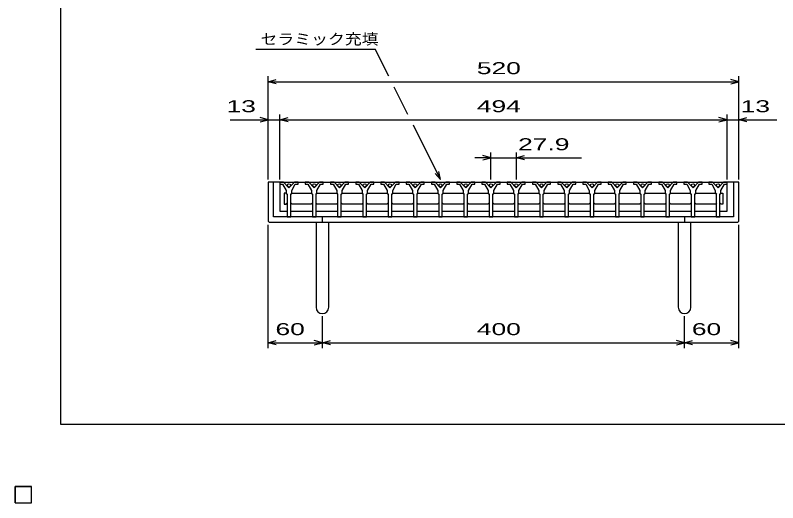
# Model space of a CAD drawing. Units: millimetres, scale not verified. Extents: x -1092 to 1034, y -771 to 635.
# Drawn here: x -1092 to -250, y -771 to -233 of the extents above; entities that cross this region are included whole.
import ezdxf
from ezdxf.enums import TextEntityAlignment as Align

# ---------------------------------------------------------------- set-up
doc = ezdxf.new("R2010")
doc.units = ezdxf.units.MM
doc.header["$LTSCALE"] = 6
for name, color, linetype, lineweight in [('0_2', 150, 'Continuous', 25), ('16', 3, 'Continuous', 25), ('19', 6, 'Continuous', 25), ('22', 2, 'Continuous', 25)]:
    doc.layers.add(name, color=color, linetype=linetype, lineweight=lineweight)
doc.styles.add('ベクトル', font='')
doc.styles.get('ベクトル').set_extended_font_data('ベクトル')

msp = doc.modelspace()

# ---------------------------------------------------------------- linework, layer by layer
at = {"layer": '0_2'}
for p, q in [((-1041.6, -684.6), (-1041.6, 635.4)), ((1034.4, -684.6), (-1041.6, -684.6))]:
    msp.add_line(p, q, dxfattribs=at)
at = {"layer": '16'}
for p, q in [((-799.6, -417.1), (-799.6, -419.1)), ((-795.6, -417.1), (-799.6, -417.1)), ((-799.6, -417.1), (-305.6, -417.1)), ((-799.6, -417.1), (-799.6, -449.1)), ((-799.6, -419.1), (-796.6, -419.1)), ((-796.6, -419.1), (-792.6, -426.1)), ((-789.6, -423.1), (-795.6, -417.1)), ((-783.6, -417.1), (-789.6, -423.1)), ((-786.6, -426.1), (-782.6, -419.1)), ((-779.6, -417.1), (-783.6, -417.1)), ((-782.6, -419.1), (-779.6, -419.1)), ((-779.6, -419.1), (-779.6, -417.1)), ((-771.7, -417.1), (-771.7, -419.1)), ((-767.7, -417.1), (-771.7, -417.1)), ((-771.7, -419.1), (-768.7, -419.1)), ((-768.7, -419.1), (-764.7, -426.1)), ((-761.7, -423.1), (-767.7, -417.1)), ((-755.7, -417.1), (-761.7, -423.1)), ((-758.7, -426.1), (-754.7, -419.1)), ((-751.7, -417.1), (-755.7, -417.1)), ((-754.7, -419.1), (-751.7, -419.1)), ((-751.7, -419.1), (-751.7, -417.1)), ((-743.8, -417.1), (-743.8, -419.1)), ((-739.8, -417.1), (-743.8, -417.1)), ((-743.8, -419.1), (-740.8, -419.1)), ((-740.8, -419.1), (-736.8, -426.1)), ((-733.8, -423.1), (-739.8, -417.1)), ((-727.8, -417.1), (-733.8, -423.1)), ((-730.8, -426.1), (-726.8, -419.1)), ((-723.8, -417.1), (-727.8, -417.1)), ((-726.8, -419.1), (-723.8, -419.1)), ((-723.8, -419.1), (-723.8, -417.1)), ((-715.9, -417.1), (-715.9, -419.1)), ((-711.9, -417.1), (-715.9, -417.1)), ((-715.9, -419.1), (-712.9, -419.1)), ((-712.9, -419.1), (-708.9, -426.1)), ((-705.9, -423.1), (-711.9, -417.1)), ((-699.9, -417.1), (-705.9, -423.1)), ((-702.9, -426.1), (-698.9, -419.1)), ((-695.9, -417.1), (-699.9, -417.1)), ((-698.9, -419.1), (-695.9, -419.1)), ((-695.9, -419.1), (-695.9, -417.1)), ((-688, -417.1), (-688, -419.1)), ((-684, -417.1), (-688, -417.1)), ((-688, -419.1), (-685, -419.1)), ((-685, -419.1), (-681, -426.1)), ((-678, -423.1), (-684, -417.1)), ((-672, -417.1), (-678, -423.1)), ((-675, -426.1), (-671, -419.1)), ((-668, -417.1), (-672, -417.1)), ((-671, -419.1), (-668, -419.1)), ((-668, -419.1), (-668, -417.1)), ((-660.1, -417.1), (-660.1, -419.1)), ((-656.1, -417.1), (-660.1, -417.1)), ((-660.1, -419.1), (-657.1, -419.1)), ((-657.1, -419.1), (-653.1, -426.1)), ((-650.1, -423.1), (-656.1, -417.1)), ((-644.1, -417.1), (-650.1, -423.1)), ((-647.1, -426.1), (-643.1, -419.1)), ((-640.1, -417.1), (-644.1, -417.1)), ((-643.1, -419.1), (-640.1, -419.1)), ((-640.1, -419.1), (-640.1, -417.1)), ((-632.2, -417.1), (-632.2, -419.1)), ((-628.2, -417.1), (-632.2, -417.1)), ((-632.2, -419.1), (-629.2, -419.1)), ((-629.2, -419.1), (-625.2, -426.1)), ((-622.2, -423.1), (-628.2, -417.1)), ((-616.2, -417.1), (-622.2, -423.1)), ((-619.2, -426.1), (-615.2, -419.1)), ((-612.2, -417.1), (-616.2, -417.1)), ((-615.2, -419.1), (-612.2, -419.1)), ((-612.2, -419.1), (-612.2, -417.1)), ((-604.3, -417.1), (-604.3, -419.1)), ((-600.3, -417.1), (-604.3, -417.1)), ((-604.3, -419.1), (-601.3, -419.1)), ((-601.3, -419.1), (-597.3, -426.1)), ((-594.3, -423.1), (-600.3, -417.1)), ((-588.3, -417.1), (-594.3, -423.1)), ((-591.3, -426.1), (-587.3, -419.1)), ((-584.3, -417.1), (-588.3, -417.1)), ((-587.3, -419.1), (-584.3, -419.1)), ((-584.3, -419.1), (-584.3, -417.1)), ((-576.4, -417.1), (-576.4, -419.1)), ((-572.4, -417.1), (-576.4, -417.1)), ((-576.4, -419.1), (-573.4, -419.1)), ((-573.4, -419.1), (-569.4, -426.1)), ((-566.4, -423.1), (-572.4, -417.1)), ((-560.4, -417.1), (-566.4, -423.1)), ((-563.4, -426.1), (-559.4, -419.1)), ((-556.4, -417.1), (-560.4, -417.1)), ((-559.4, -419.1), (-556.4, -419.1)), ((-556.4, -419.1), (-556.4, -417.1)), ((-548.5, -417.1), (-548.5, -419.1)), ((-544.5, -417.1), (-548.5, -417.1)), ((-548.5, -419.1), (-545.5, -419.1)), ((-545.5, -419.1), (-541.5, -426.1)), ((-538.5, -423.1), (-544.5, -417.1)), ((-532.5, -417.1), (-538.5, -423.1)), ((-535.5, -426.1), (-531.5, -419.1)), ((-528.5, -417.1), (-532.5, -417.1)), ((-531.5, -419.1), (-528.5, -419.1)), ((-528.5, -419.1), (-528.5, -417.1)), ((-520.6, -417.1), (-520.6, -419.1)), ((-516.6, -417.1), (-520.6, -417.1)), ((-520.6, -419.1), (-517.6, -419.1)), ((-517.6, -419.1), (-513.6, -426.1)), ((-510.6, -423.1), (-516.6, -417.1)), ((-504.6, -417.1), (-510.6, -423.1)), ((-507.6, -426.1), (-503.6, -419.1)), ((-500.6, -417.1), (-504.6, -417.1)), ((-503.6, -419.1), (-500.6, -419.1)), ((-500.6, -419.1), (-500.6, -417.1)), ((-492.7, -417.1), (-492.7, -419.1)), ((-488.7, -417.1), (-492.7, -417.1)), ((-492.7, -419.1), (-489.7, -419.1)), ((-489.7, -419.1), (-485.7, -426.1)), ((-482.7, -423.1), (-488.7, -417.1)), ((-476.7, -417.1), (-482.7, -423.1)), ((-479.7, -426.1), (-475.7, -419.1)), ((-472.7, -417.1), (-476.7, -417.1)), ((-475.7, -419.1), (-472.7, -419.1)), ((-472.7, -419.1), (-472.7, -417.1)), ((-464.8, -417.1), (-464.8, -419.1)), ((-460.8, -417.1), (-464.8, -417.1)), ((-464.8, -419.1), (-461.8, -419.1)), ((-461.8, -419.1), (-457.8, -426.1)), ((-454.8, -423.1), (-460.8, -417.1)), ((-448.8, -417.1), (-454.8, -423.1)), ((-451.8, -426.1), (-447.8, -419.1)), ((-444.8, -417.1), (-448.8, -417.1)), ((-447.8, -419.1), (-444.8, -419.1)), ((-444.8, -419.1), (-444.8, -417.1)), ((-436.9, -417.1), (-436.9, -419.1)), ((-432.9, -417.1), (-436.9, -417.1)), ((-436.9, -419.1), (-433.9, -419.1)), ((-433.9, -419.1), (-429.9, -426.1)), ((-426.9, -423.1), (-432.9, -417.1)), ((-420.9, -417.1), (-426.9, -423.1)), ((-423.9, -426.1), (-419.9, -419.1)), ((-416.9, -417.1), (-420.9, -417.1)), ((-419.9, -419.1), (-416.9, -419.1)), ((-416.9, -419.1), (-416.9, -417.1)), ((-409, -417.1), (-409, -419.1)), ((-405, -417.1), (-409, -417.1)), ((-409, -419.1), (-406, -419.1)), ((-406, -419.1), (-402, -426.1)), ((-399, -423.1), (-405, -417.1)), ((-393, -417.1), (-399, -423.1)), ((-396, -426.1), (-392, -419.1)), ((-389, -417.1), (-393, -417.1)), ((-392, -419.1), (-389, -419.1)), ((-389, -419.1), (-389, -417.1)), ((-381.1, -417.1), (-381.1, -419.1)), ((-377.1, -417.1), (-381.1, -417.1)), ((-381.1, -419.1), (-378.1, -419.1)), ((-378.1, -419.1), (-374.1, -426.1)), ((-371.1, -423.1), (-377.1, -417.1)), ((-365.1, -417.1), (-371.1, -423.1)), ((-368.1, -426.1), (-364.1, -419.1)), ((-361.1, -417.1), (-365.1, -417.1)), ((-364.1, -419.1), (-361.1, -419.1)), ((-361.1, -419.1), (-361.1, -417.1)), ((-353.2, -417.1), (-353.2, -419.1)), ((-349.2, -417.1), (-353.2, -417.1)), ((-353.2, -419.1), (-350.2, -419.1)), ((-350.2, -419.1), (-346.2, -426.1)), ((-343.2, -423.1), (-349.2, -417.1)), ((-337.2, -417.1), (-343.2, -423.1)), ((-340.2, -426.1), (-336.2, -419.1)), ((-333.2, -417.1), (-337.2, -417.1)), ((-336.2, -419.1), (-333.2, -419.1)), ((-333.2, -419.1), (-333.2, -417.1)), ((-325.6, -417.1), (-325.6, -419.1)), ((-321.6, -417.1), (-325.6, -417.1)), ((-325.6, -419.1), (-322.6, -419.1)), ((-322.6, -419.1), (-318.6, -426.1)), ((-315.6, -423.1), (-321.6, -417.1)), ((-309.6, -417.1), (-315.6, -423.1)), ((-312.6, -426.1), (-308.6, -419.1)), ((-305.6, -417.1), (-309.6, -417.1)), ((-308.6, -419.1), (-305.6, -419.1)), ((-305.6, -419.1), (-305.6, -417.1)), ((-305.6, -449.1), (-305.6, -417.1)), ((-792.85, -429.1), (-794.85, -429.1)), ((-794.85, -429.1), (-794.85, -441.1)), ((-791.85, -430.1), (-792.85, -429.1)), ((-792.6, -426.1), (-792.6, -429.1)), ((-792.6, -429.1), (-791.6, -430.1)), ((-787.6, -430.1), (-786.6, -429.1)), ((-787.35, -430.1), (-786.35, -429.1)), ((-786.6, -429.1), (-786.6, -426.1)), ((-786.35, -429.1), (-764.95, -429.1)), ((-764.95, -429.1), (-763.95, -430.1)), ((-764.7, -426.1), (-764.7, -429.1)), ((-764.7, -429.1), (-763.7, -430.1)), ((-759.7, -430.1), (-758.7, -429.1)), ((-759.45, -430.1), (-758.45, -429.1)), ((-758.7, -429.1), (-758.7, -426.1)), ((-758.45, -429.1), (-737.05, -429.1)), ((-737.05, -429.1), (-736.05, -430.1)), ((-736.8, -426.1), (-736.8, -429.1)), ((-736.8, -429.1), (-735.8, -430.1)), ((-731.8, -430.1), (-730.8, -429.1)), ((-731.55, -430.1), (-730.55, -429.1)), ((-730.8, -429.1), (-730.8, -426.1)), ((-730.55, -429.1), (-709.15, -429.1)), ((-709.15, -429.1), (-708.15, -430.1)), ((-708.9, -426.1), (-708.9, -429.1)), ((-708.9, -429.1), (-707.9, -430.1)), ((-703.9, -430.1), (-702.9, -429.1)), ((-703.65, -430.1), (-702.65, -429.1)), ((-702.9, -429.1), (-702.9, -426.1)), ((-702.65, -429.1), (-681.25, -429.1)), ((-681.25, -429.1), (-680.25, -430.1)), ((-681, -426.1), (-681, -429.1)), ((-681, -429.1), (-680, -430.1)), ((-676, -430.1), (-675, -429.1)), ((-675.75, -430.1), (-674.75, -429.1)), ((-675, -429.1), (-675, -426.1)), ((-674.75, -429.1), (-653.35, -429.1)), ((-653.35, -429.1), (-652.35, -430.1)), ((-653.1, -426.1), (-653.1, -429.1)), ((-653.1, -429.1), (-652.1, -430.1)), ((-648.1, -430.1), (-647.1, -429.1)), ((-647.85, -430.1), (-646.85, -429.1)), ((-647.1, -429.1), (-647.1, -426.1)), ((-646.85, -429.1), (-625.45, -429.1)), ((-625.45, -429.1), (-624.45, -430.1)), ((-625.2, -426.1), (-625.2, -429.1)), ((-625.2, -429.1), (-624.2, -430.1)), ((-620.2, -430.1), (-619.2, -429.1)), ((-619.95, -430.1), (-618.95, -429.1)), ((-619.2, -429.1), (-619.2, -426.1)), ((-618.95, -429.1), (-597.55, -429.1)), ((-597.55, -429.1), (-596.55, -430.1)), ((-597.3, -426.1), (-597.3, -429.1)), ((-597.3, -429.1), (-596.3, -430.1)), ((-592.3, -430.1), (-591.3, -429.1)), ((-592.05, -430.1), (-591.05, -429.1)), ((-591.3, -429.1), (-591.3, -426.1)), ((-591.05, -429.1), (-569.65, -429.1)), ((-569.65, -429.1), (-568.65, -430.1)), ((-569.4, -426.1), (-569.4, -429.1)), ((-569.4, -429.1), (-568.4, -430.1)), ((-564.4, -430.1), (-563.4, -429.1)), ((-564.15, -430.1), (-563.15, -429.1)), ((-563.4, -429.1), (-563.4, -426.1)), ((-563.15, -429.1), (-541.75, -429.1)), ((-541.75, -429.1), (-540.75, -430.1)), ((-541.5, -426.1), (-541.5, -429.1)), ((-541.5, -429.1), (-540.5, -430.1)), ((-536.5, -430.1), (-535.5, -429.1)), ((-536.25, -430.1), (-535.25, -429.1)), ((-535.5, -429.1), (-535.5, -426.1)), ((-535.25, -429.1), (-513.85, -429.1)), ((-513.85, -429.1), (-512.85, -430.1)), ((-513.6, -426.1), (-513.6, -429.1)), ((-513.6, -429.1), (-512.6, -430.1)), ((-508.6, -430.1), (-507.6, -429.1)), ((-508.35, -430.1), (-507.35, -429.1)), ((-507.6, -429.1), (-507.6, -426.1)), ((-507.35, -429.1), (-485.95, -429.1)), ((-485.95, -429.1), (-484.95, -430.1)), ((-485.7, -426.1), (-485.7, -429.1)), ((-485.7, -429.1), (-484.7, -430.1)), ((-480.7, -430.1), (-479.7, -429.1)), ((-480.45, -430.1), (-479.45, -429.1)), ((-479.7, -429.1), (-479.7, -426.1)), ((-479.45, -429.1), (-458.05, -429.1)), ((-458.05, -429.1), (-457.05, -430.1)), ((-457.8, -426.1), (-457.8, -429.1)), ((-457.8, -429.1), (-456.8, -430.1)), ((-452.8, -430.1), (-451.8, -429.1)), ((-452.55, -430.1), (-451.55, -429.1)), ((-451.8, -429.1), (-451.8, -426.1)), ((-451.55, -429.1), (-430.15, -429.1)), ((-430.15, -429.1), (-429.15, -430.1)), ((-429.9, -426.1), (-429.9, -429.1)), ((-429.9, -429.1), (-428.9, -430.1)), ((-424.9, -430.1), (-423.9, -429.1)), ((-424.65, -430.1), (-423.65, -429.1)), ((-423.9, -429.1), (-423.9, -426.1)), ((-423.65, -429.1), (-402.25, -429.1)), ((-402.25, -429.1), (-401.25, -430.1)), ((-402, -426.1), (-402, -429.1)), ((-402, -429.1), (-401, -430.1)), ((-397, -430.1), (-396, -429.1)), ((-396.75, -430.1), (-395.75, -429.1)), ((-396, -429.1), (-396, -426.1)), ((-395.75, -429.1), (-374.35, -429.1)), ((-374.35, -429.1), (-373.35, -430.1)), ((-374.1, -426.1), (-374.1, -429.1)), ((-374.1, -429.1), (-373.1, -430.1)), ((-369.1, -430.1), (-368.1, -429.1)), ((-368.85, -430.1), (-367.85, -429.1)), ((-368.1, -429.1), (-368.1, -426.1)), ((-367.85, -429.1), (-346.45, -429.1)), ((-346.45, -429.1), (-345.45, -430.1)), ((-346.2, -426.1), (-346.2, -429.1)), ((-346.2, -429.1), (-345.2, -430.1)), ((-341.2, -430.1), (-340.2, -429.1)), ((-340.95, -430.1), (-339.95, -429.1)), ((-340.2, -429.1), (-340.2, -426.1)), ((-339.95, -429.1), (-317.85, -429.1)), ((-318.6, -426.1), (-318.6, -429.1)), ((-318.6, -429.1), (-317.6, -430.1)), ((-317.85, -429.1), (-316.85, -430.1)), ((-313.6, -430.1), (-312.6, -429.1)), ((-313.35, -430.1), (-312.35, -429.1)), ((-312.6, -429.1), (-312.6, -426.1)), ((-312.35, -429.1), (-310.35, -429.1)), ((-310.35, -429.1), (-310.35, -441.1)), ((-791.6, -430.1), (-791.6, -455.1)), ((-787.6, -455.1), (-787.6, -430.1)), ((-763.7, -430.1), (-763.7, -455.1)), ((-759.7, -455.1), (-759.7, -430.1)), ((-735.8, -430.1), (-735.8, -455.1)), ((-731.8, -455.1), (-731.8, -430.1)), ((-707.9, -430.1), (-707.9, -455.1)), ((-703.9, -455.1), (-703.9, -430.1)), ((-680, -430.1), (-680, -455.1)), ((-676, -455.1), (-676, -430.1)), ((-652.1, -430.1), (-652.1, -455.1)), ((-648.1, -455.1), (-648.1, -430.1)), ((-624.2, -430.1), (-624.2, -455.1)), ((-620.2, -455.1), (-620.2, -430.1)), ((-596.3, -430.1), (-596.3, -455.1)), ((-592.3, -455.1), (-592.3, -430.1)), ((-568.4, -430.1), (-568.4, -455.1)), ((-564.4, -455.1), (-564.4, -430.1)), ((-540.5, -430.1), (-540.5, -455.1)), ((-536.5, -455.1), (-536.5, -430.1)), ((-512.6, -430.1), (-512.6, -455.1)), ((-508.6, -455.1), (-508.6, -430.1)), ((-484.7, -430.1), (-484.7, -455.1)), ((-480.7, -455.1), (-480.7, -430.1)), ((-456.8, -430.1), (-456.8, -455.1)), ((-452.8, -455.1), (-452.8, -430.1)), ((-428.9, -430.1), (-428.9, -455.1)), ((-424.9, -455.1), (-424.9, -430.1)), ((-401, -430.1), (-401, -455.1)), ((-397, -455.1), (-397, -430.1)), ((-373.1, -430.1), (-373.1, -455.1)), ((-369.1, -455.1), (-369.1, -430.1)), ((-345.2, -430.1), (-345.2, -455.1)), ((-341.2, -455.1), (-341.2, -430.1)), ((-317.6, -430.1), (-317.6, -455.1)), ((-313.6, -455.1), (-313.6, -430.1)), ((-794.85, -441.1), (-792.85, -441.1)), ((-792.85, -441.1), (-791.85, -440.1)), ((-786.35, -441.1), (-787.35, -440.1)), ((-764.95, -441.1), (-786.35, -441.1)), ((-763.95, -440.1), (-764.95, -441.1)), ((-758.45, -441.1), (-759.45, -440.1)), ((-737.05, -441.1), (-758.45, -441.1)), ((-736.05, -440.1), (-737.05, -441.1)), ((-730.55, -441.1), (-731.55, -440.1)), ((-709.15, -441.1), (-730.55, -441.1)), ((-708.15, -440.1), (-709.15, -441.1)), ((-702.65, -441.1), (-703.65, -440.1)), ((-681.25, -441.1), (-702.65, -441.1)), ((-680.25, -440.1), (-681.25, -441.1)), ((-674.75, -441.1), (-675.75, -440.1)), ((-653.35, -441.1), (-674.75, -441.1)), ((-652.35, -440.1), (-653.35, -441.1)), ((-646.85, -441.1), (-647.85, -440.1)), ((-625.45, -441.1), (-646.85, -441.1)), ((-624.45, -440.1), (-625.45, -441.1)), ((-618.95, -441.1), (-619.95, -440.1)), ((-597.55, -441.1), (-618.95, -441.1)), ((-596.55, -440.1), (-597.55, -441.1)), ((-591.05, -441.1), (-592.05, -440.1)), ((-569.65, -441.1), (-591.05, -441.1)), ((-568.65, -440.1), (-569.65, -441.1)), ((-563.15, -441.1), (-564.15, -440.1)), ((-541.75, -441.1), (-563.15, -441.1)), ((-540.75, -440.1), (-541.75, -441.1)), ((-535.25, -441.1), (-536.25, -440.1)), ((-513.85, -441.1), (-535.25, -441.1)), ((-512.85, -440.1), (-513.85, -441.1)), ((-507.35, -441.1), (-508.35, -440.1)), ((-485.95, -441.1), (-507.35, -441.1)), ((-484.95, -440.1), (-485.95, -441.1)), ((-479.45, -441.1), (-480.45, -440.1)), ((-458.05, -441.1), (-479.45, -441.1)), ((-457.05, -440.1), (-458.05, -441.1)), ((-451.55, -441.1), (-452.55, -440.1)), ((-430.15, -441.1), (-451.55, -441.1)), ((-429.15, -440.1), (-430.15, -441.1)), ((-423.65, -441.1), (-424.65, -440.1)), ((-402.25, -441.1), (-423.65, -441.1)), ((-401.25, -440.1), (-402.25, -441.1)), ((-395.75, -441.1), (-396.75, -440.1)), ((-374.35, -441.1), (-395.75, -441.1)), ((-373.35, -440.1), (-374.35, -441.1)), ((-367.85, -441.1), (-368.85, -440.1)), ((-346.45, -441.1), (-367.85, -441.1)), ((-345.45, -440.1), (-346.45, -441.1)), ((-339.95, -441.1), (-340.95, -440.1)), ((-317.85, -441.1), (-339.95, -441.1)), ((-316.85, -440.1), (-317.85, -441.1)), ((-312.35, -441.1), (-313.35, -440.1)), ((-310.35, -441.1), (-312.35, -441.1)), ((-799.6, -449.1), (-791.85, -449.1)), ((-787.35, -449.1), (-763.95, -449.1)), ((-759.45, -449.1), (-736.05, -449.1)), ((-731.55, -449.1), (-708.15, -449.1)), ((-703.65, -449.1), (-680.25, -449.1)), ((-675.75, -449.1), (-652.35, -449.1)), ((-647.85, -449.1), (-624.45, -449.1)), ((-619.95, -449.1), (-596.55, -449.1)), ((-592.05, -449.1), (-568.65, -449.1)), ((-564.15, -449.1), (-540.75, -449.1)), ((-536.25, -449.1), (-512.85, -449.1)), ((-508.35, -449.1), (-484.95, -449.1)), ((-480.45, -449.1), (-457.05, -449.1)), ((-452.55, -449.1), (-429.15, -449.1)), ((-424.65, -449.1), (-401.25, -449.1)), ((-396.75, -449.1), (-373.35, -449.1)), ((-368.85, -449.1), (-345.45, -449.1)), ((-340.95, -449.1), (-317.85, -449.1)), ((-313.35, -449.1), (-305.6, -449.1)), ((-791.6, -455.1), (-787.6, -455.1)), ((-763.7, -455.1), (-759.7, -455.1)), ((-735.8, -455.1), (-731.8, -455.1)), ((-707.9, -455.1), (-703.9, -455.1)), ((-680, -455.1), (-676, -455.1)), ((-652.1, -455.1), (-648.1, -455.1)), ((-624.2, -455.1), (-620.2, -455.1)), ((-596.3, -455.1), (-592.3, -455.1)), ((-568.4, -455.1), (-564.4, -455.1)), ((-540.5, -455.1), (-536.5, -455.1)), ((-512.6, -455.1), (-508.6, -455.1)), ((-484.7, -455.1), (-480.7, -455.1)), ((-456.8, -455.1), (-452.8, -455.1)), ((-428.9, -455.1), (-424.9, -455.1)), ((-401, -455.1), (-397, -455.1)), ((-373.1, -455.1), (-369.1, -455.1)), ((-345.2, -455.1), (-341.2, -455.1)), ((-317.6, -455.1), (-313.6, -455.1)), ((-1092, -753), (-1074, -753)), ((-1092, -771), (-1092, -753)), ((-1092, -753), (-1074, -753)), ((-1092, -771), (-1092, -753)), ((-1092, -753), (-1074, -753)), ((-1092, -771), (-1092, -753)), ((-1092, -753), (-1074, -753)), ((-1092, -771), (-1092, -753)), ((-1092, -753), (-1074, -753)), ((-1092, -771), (-1092, -753)), ((-1074, -771), (-1074, -753)), ((-1074, -771), (-1074, -753)), ((-1074, -771), (-1074, -753)), ((-1074, -771), (-1074, -753)), ((-1074, -771), (-1074, -753)), ((-1092, -771), (-1074, -771)), ((-1092, -771), (-1074, -771)), ((-1092, -771), (-1074, -771)), ((-1092, -771), (-1074, -771)), ((-1092, -771), (-1074, -771))]:
    msp.add_line(p, q, dxfattribs=at)
for centre in [(-789.6, -420.6), (-761.7, -420.6), (-733.8, -420.6), (-705.9, -420.6), (-678, -420.6), (-650.1, -420.6), (-622.2, -420.6), (-594.3, -420.6), (-566.4, -420.6), (-538.5, -420.6), (-510.6, -420.6), (-482.7, -420.6), (-454.8, -420.6), (-426.9, -420.6), (-399, -420.6), (-371.1, -420.6), (-343.2, -420.6), (-315.6, -420.6)]:
    msp.add_circle(centre, 1.8, dxfattribs=at)
at = {"layer": '19'}
for p, q in [((-799.6, -417.1), (-812.6, -417.1)), ((-812.6, -417.1), (-812.6, -460.1)), ((-806.6, -455.1), (-806.6, -417.1)), ((-292.6, -417.1), (-305.6, -417.1)), ((-298.6, -417.1), (-298.6, -455.1)), ((-292.6, -460.1), (-292.6, -417.1)), ((-812.6, -460.1), (-811.6, -461.1)), ((-811.6, -461.1), (-293.6, -461.1)), ((-298.6, -455.1), (-806.6, -455.1)), ((-759.6, -461.1), (-759.6, -555.1)), ((-752.6, -461.1), (-752.6, -455.1)), ((-745.6, -555.1), (-745.6, -461.1)), ((-359.6, -461.1), (-359.6, -555.1)), ((-352.6, -455.1), (-352.6, -461.1)), ((-345.6, -555.1), (-345.6, -461.1)), ((-293.6, -461.1), (-292.6, -460.1))]:
    msp.add_line(p, q, dxfattribs=at)
for centre in [(-752.6, -555.1), (-352.6, -555.1)]:
    msp.add_arc(centre, 7, 180, 0, dxfattribs=at)
at = {"layer": '22', "color": 4}
for p, q in [((-826.2, -270.1), (-694.2, -270.1)), ((-679.2, -300.1), (-694.2, -270.1)), ((-812.6, -414.1), (-812.6, -300.1)), ((-292.6, -414.1), (-292.6, -300.1)), ((-812.6, -306.1), (-803.6, -303.7)), ((-803.6, -308.5), (-812.6, -306.1)), ((-812.6, -306.1), (-292.6, -306.1)), ((-292.6, -306.1), (-301.6, -303.7)), ((-301.6, -308.5), (-292.6, -306.1)), ((-658.2, -342.1), (-673.2, -312.1)), ((-812.6, -414.1), (-812.6, -342.1)), ((-799.6, -414.1), (-799.6, -342.1)), ((-305.6, -414.1), (-305.6, -342.1)), ((-292.6, -414.1), (-292.6, -342.1)), ((-854.6, -348.1), (-812.6, -348.1)), ((-812.6, -348.1), (-821.6, -345.7)), ((-821.6, -350.5), (-812.6, -348.1)), ((-812.6, -348.1), (-799.6, -348.1)), ((-799.6, -348.1), (-790.6, -345.7)), ((-790.6, -350.5), (-799.6, -348.1)), ((-799.6, -348.1), (-305.6, -348.1)), ((-305.6, -348.1), (-314.6, -345.7)), ((-314.6, -350.5), (-305.6, -348.1)), ((-305.6, -348.1), (-292.6, -348.1)), ((-292.6, -348.1), (-283.6, -345.7)), ((-283.6, -350.5), (-292.6, -348.1)), ((-292.6, -348.1), (-250.6, -348.1)), ((-622.2, -414.1), (-652.2, -354.1)), ((-566.4, -414.1), (-566.4, -384.1)), ((-538.5, -384.1), (-538.5, -414.1)), ((-566.4, -390.1), (-584.4, -390.1)), ((-566.4, -390.1), (-575.4, -387.7)), ((-575.4, -392.5), (-566.4, -390.1)), ((-566.4, -390.1), (-538.5, -390.1)), ((-538.5, -390.1), (-529.5, -387.7)), ((-529.5, -392.5), (-538.5, -390.1)), ((-538.5, -390.1), (-466.5, -390.1)), ((-622.2, -414.1), (-628.2, -407.5)), ((-622.2, -414.1), (-624, -405.34)), ((-812.6, -600.3), (-812.6, -464.1)), ((-292.6, -600.3), (-292.6, -464.1)), ((-752.6, -600.3), (-752.6, -564.9)), ((-352.6, -600.3), (-352.6, -564.9)), ((-812.6, -594.3), (-803.6, -591.9)), ((-803.6, -596.7), (-812.6, -594.3)), ((-812.6, -594.3), (-752.6, -594.3)), ((-752.6, -594.3), (-761.6, -591.9)), ((-761.6, -596.7), (-752.6, -594.3)), ((-752.6, -594.3), (-743.6, -591.9)), ((-743.6, -596.7), (-752.6, -594.3)), ((-752.6, -594.3), (-352.6, -594.3)), ((-352.6, -594.3), (-361.6, -591.9)), ((-361.6, -596.7), (-352.6, -594.3)), ((-352.6, -594.3), (-343.6, -591.9)), ((-343.6, -596.7), (-352.6, -594.3)), ((-352.6, -594.3), (-292.6, -594.3)), ((-292.6, -594.3), (-301.6, -591.9)), ((-301.6, -596.7), (-292.6, -594.3)), ((-1074, -753), (-1092, -753)), ((-1092, -753), (-1092, -771)), ((-1074, -753), (-1092, -753)), ((-1092, -753), (-1092, -771)), ((-1074, -753), (-1092, -753)), ((-1092, -753), (-1092, -771)), ((-1074, -771), (-1074, -753)), ((-1074, -771), (-1074, -753)), ((-1074, -771), (-1074, -753)), ((-1092, -771), (-1074, -771)), ((-1092, -771), (-1074, -771)), ((-1092, -771), (-1074, -771))]:
    msp.add_line(p, q, dxfattribs=at)
at = {"layer": '22'}
for p, q in [((-1074, -753), (-1092, -753)), ((-1092, -753), (-1092, -771)), ((-1074, -753), (-1092, -753)), ((-1092, -753), (-1092, -771)), ((-1074, -753), (-1092, -753)), ((-1092, -753), (-1092, -771)), ((-1074, -771), (-1074, -753)), ((-1074, -771), (-1074, -753)), ((-1074, -771), (-1074, -753)), ((-1092, -771), (-1074, -771)), ((-1092, -771), (-1074, -771)), ((-1092, -771), (-1074, -771))]:
    msp.add_line(p, q, dxfattribs=at)

# ---------------------------------------------------------------- texts
at = {"layer": '22', "style": 'ベクトル'}
for s, height, width, p in [('セラミック充填', 11.88, 1.15, (-821.1, -259)), (' 520 ', 13.2, 1.65, (-590.1, -291.1)), (' 13 ', 13.2, 1.65, (-866.6, -333.1)), (' 494 ', 13.2, 1.65, (-590.1, -333.1)), (' 13 ', 13.2, 1.65, (-298.6, -333.1)), (' 27.9 ', 13.2, 1.65, (-544.5, -375.1)), (' 60 ', 13.2, 1.65, (-812.6, -579.3)), (' 400 ', 13.2, 1.65, (-590.1, -579.3)), (' 60 ', 13.2, 1.65, (-352.6, -579.3))]:
    msp.add_text(s, height=height, dxfattribs=dict(at, width=width)).set_placement(p, align=Align.MIDDLE_LEFT)

doc.saveas('drawing.dxf')
